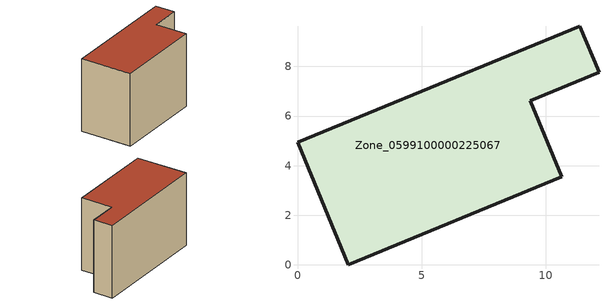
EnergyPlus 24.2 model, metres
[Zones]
Zone_0599100000225067
 floor ground (C_G): 2.05,0 0,4.93 11.38,9.62 12.15,7.76 9.38,6.61 10.65,3.55 z0
 wall outside (C_F): 12.15,7.76 11.38,9.62 0,4.93 2.05,0 10.65,3.55 9.38,6.61 12.15,7.76 z0:7.49
 roof outside (C_R): 10.65,3.55 9.38,6.61 12.15,7.76 11.38,9.62 0,4.93 2.05,0 z7.49
[BUILDING]
Pand.0599100000225067: North Axis=0; Terrain=City; Loads Convergence Tolerance Value=0.04; Temperature Convergence Tolerance Value=0.4; Solar Distribution=FullExterior; Maximum Number of Warmup Days=25; Minimum Number of Warmup Days=1
[Site:Location]
Rotterdam.The.Hague.AP_ZH_NLD Design_Conditions: Latitude=51.96; Longitude=4.45; Time Zone=1; Elevation=-4.5
[SITE:GROUNDTEMPERATURE:BUILDINGSURFACE]
18, 18, 18, 18, 18, 18, 18, 18, 18, 18, 18, 18
[MATERIAL] Thermal Absorptance=0.9; Solar Absorptance=0.7; Visible Absorptance=0.7
Name | Roughness | Thickness | Conductivity | Density | Specific Heat
G.TI.1975-1991 | MediumSmooth | 0.15 | 0.288461 | 540 | 1210
F.TI.1975-1991 | Rough | 0.3 | 0.230769 | 1920 | 840
R.TI.1975-1991 | MediumRough | 0.2 | 0.153846 | 1500 | 1000
[CONSTRUCTION]
C_G: G.TI.1975-1991
C_F: F.TI.1975-1991
C_R: R.TI.1975-1991
[ZONE]
Zone_0599100000225067: Type=1; Multiplier=1; Ceiling Height=Autocalculate; Volume=Autocalculate; Floor Area=autocalculate; Part of Total Floor Area=Yes
[ZONEINFILTRATION:DESIGNFLOWRATE]
Infil_Zone_0599100000225067: Zone or ZoneList or Space or SpaceList=Zone_0599100000225067; Schedule=AlwaysOn; Design Flow Rate Calculation Method=Flow/Area; Flow Rate per Floor Area=0.003; Constant Term Coefficient=1; Temperature Term Coefficient=0; Velocity Term Coefficient=0; Velocity Squared Term Coefficient=0
[HVACTEMPLATE:ZONE:IDEALLOADSAIRSYSTEM]
Zone_0599100000225067: Maximum Heating Supply Air Temperature=50; Minimum Cooling Supply Air Temperature=13; Maximum Heating Supply Air Humidity Ratio=0.0156; Minimum Cooling Supply Air Humidity Ratio=0.0077; Heating Limit=NoLimit; Cooling Limit=NoLimit; Dehumidification Control Type=ConstantSensibleHeatRatio; Cooling Sensible Heat Ratio=0.7; Dehumidification Setpoint=60; Humidification Control Type=None; Humidification Setpoint=30; Outdoor Air Method=None; Outdoor Air Flow Rate per Person=0.00944; Outdoor Air Flow Rate per Zone Floor Area=0; Outdoor Air Flow Rate per Zone=0; Demand Controlled Ventilation Type=None; Outdoor Air Economizer Type=NoEconomizer; Heat Recovery Type=None; Sensible Heat Recovery Effectiveness=0.7; Latent Heat Recovery Effectiveness=0.65
[ZONECONTROL:THERMOSTAT]
ThermostatControl_Zone_0599100000225067: Zone or ZoneList=Zone_0599100000225067; Control Type Schedule=DualSetpointControlType; Control 1=Thermostat_Zone_0599100000225067; Temperature Difference Between Cutout And Setpoint=0
[THERMOSTATSETPOINT:DUALSETPOINT]
Thermostat_Zone_0599100000225067: Heating Setpoint Temperature Schedule=HeatingSetpoint_Zone_0599100000225067; Cooling Setpoint Temperature Schedule=CoolingSetpoint_Zone_0599100000225067
[SCHEDULE:COMPACT]
HeatingSetpoint_Zone_0599100000225067: Through: 12/31, For: AllDays, Until: 24:00, 21
CoolingSetpoint_Zone_0599100000225067: Through: 12/31, For: AllDays, Until: 24:00, 24
DualSetpointControlType: Through: 12/31, For: AllDays, Until: 24:00, 4
AlwaysOn: Through: 12/31, For: AllDays, Until: 24:00, 1
